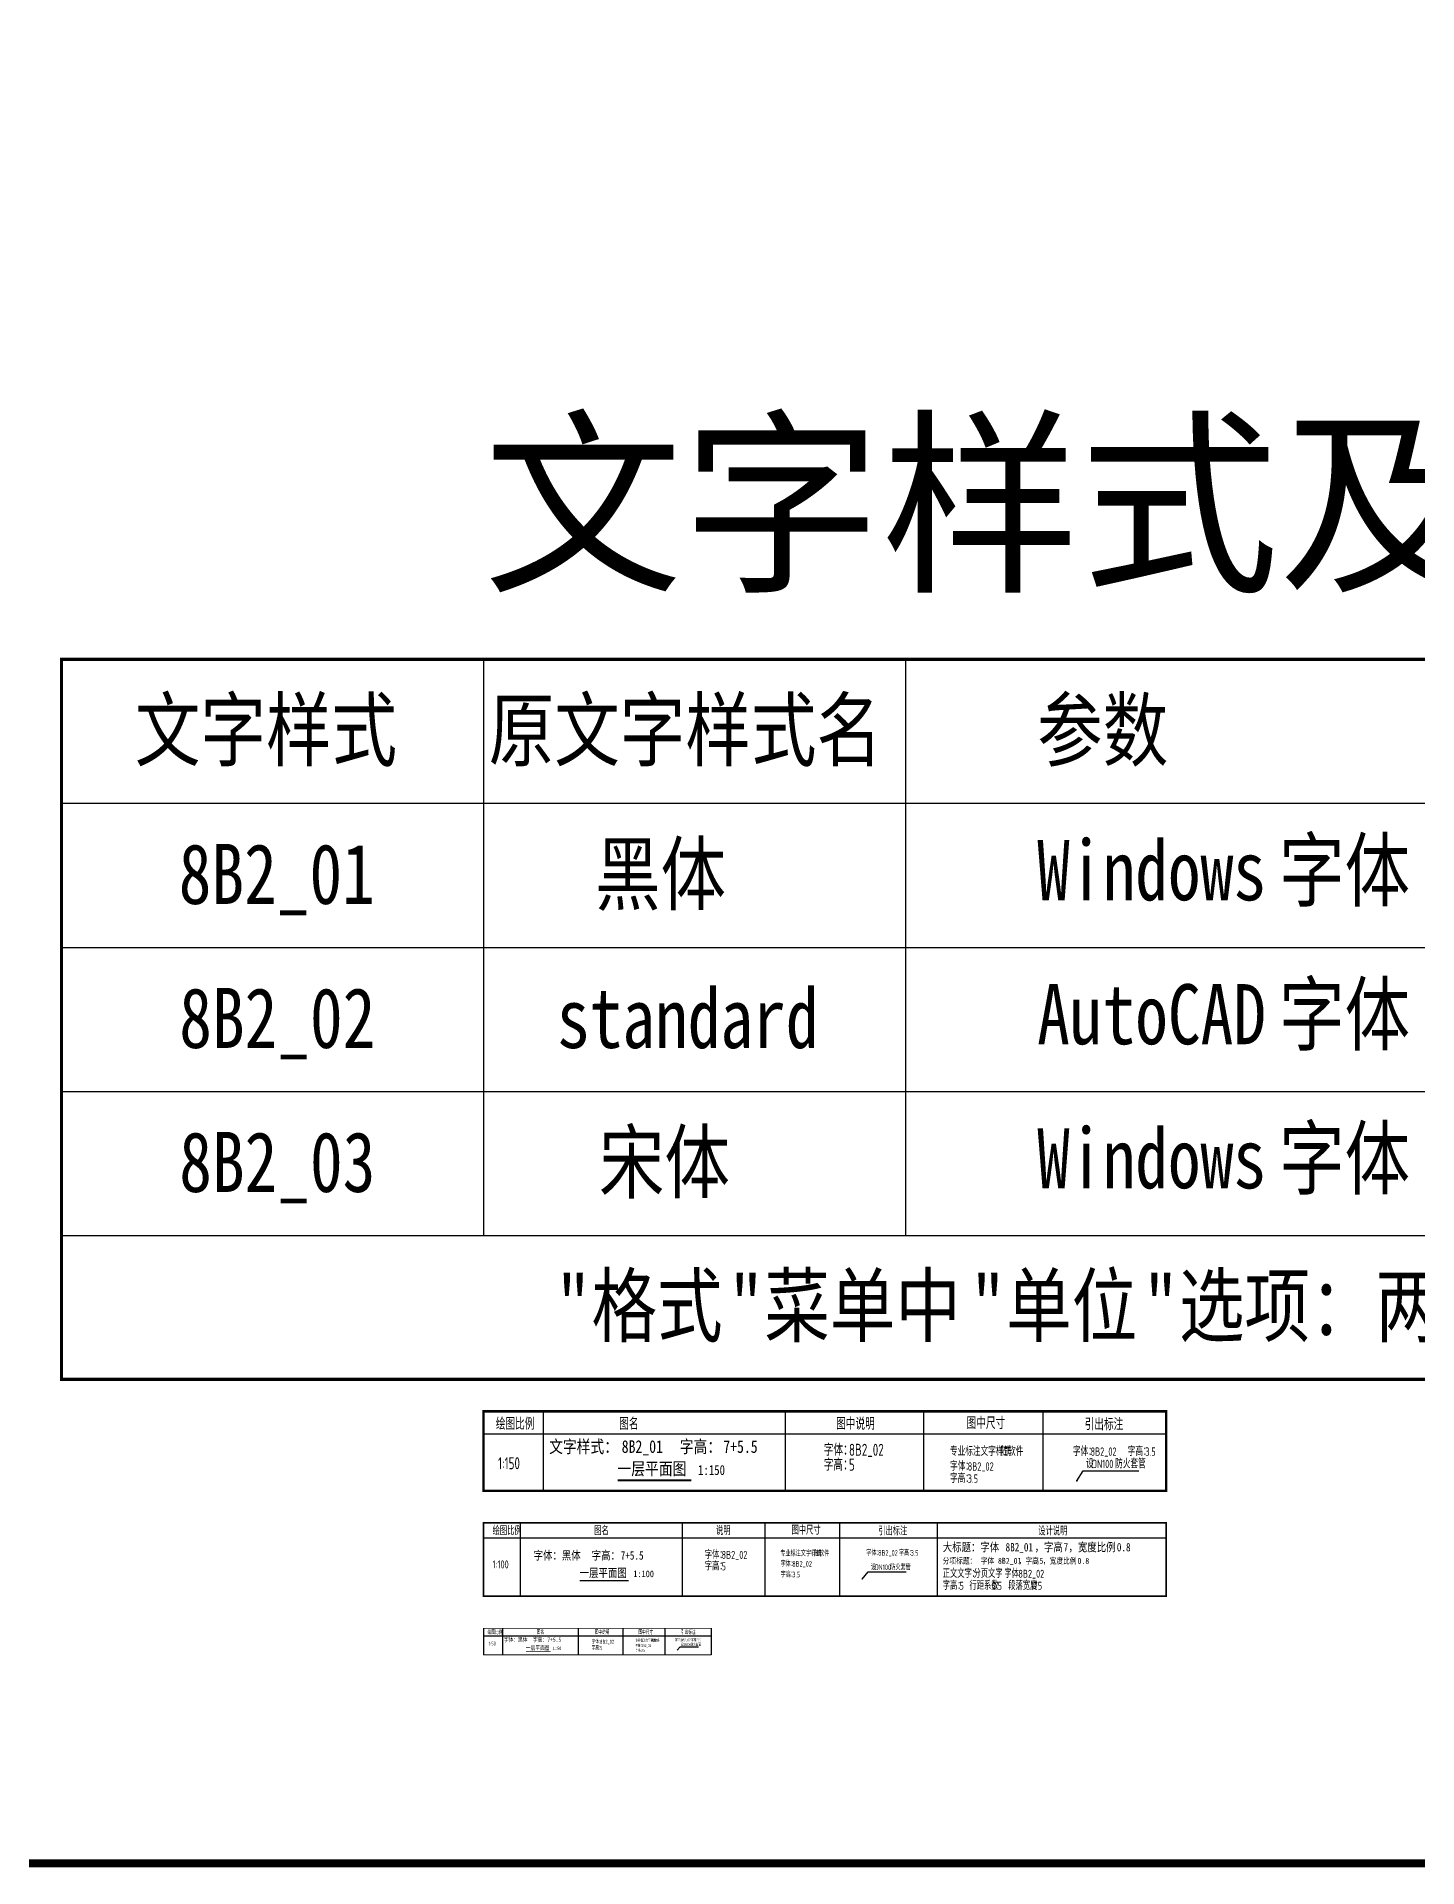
# Model space of a CAD drawing. Extents: x 6824721 to 16538177, y 2478193 to 6665639.
# Drawn here: x 7032441 to 7118773, y 2776230 to 2890647 of the extents above; entities that cross this region are included whole.
import ezdxf

# ---------------------------------------------------------------- set-up
doc = ezdxf.new("R2010")
doc.units = 0
doc.header["$LTSCALE"] = 10
for name, color, linetype in [('DIM_SYMB', 3, 'Continuous'), ('PUB_TEXT', 7, 'Continuous'), ('公共图框-144', 144, 'Continuous')]:
    doc.layers.add(name, color=color, linetype=linetype)
doc.styles.add('8B2_01', font='simhei.ttf', dxfattribs={"width": 0.8})
doc.styles.add('8B2_02', font='tssdeng.shx', dxfattribs={"width": 0.7, "bigfont": 'TSSDCHN.shx'})
doc.styles.add('8B2_03', font='', dxfattribs={"height": 3})
doc.styles.get('8B2_03').set_extended_font_data('SimSun')

msp = doc.modelspace()

# ---------------------------------------------------------------- linework, layer by layer
at = {"layer": 'DIM_SYMB'}
for points, const_width in [([(7068763.8, 2800419.8), (7073375.8, 2800419.8)], 105), ([(7066393.9, 2794145.7), (7069468.6, 2794145.7)], 70), ([(7063035.8, 2789708.1), (7064573.1, 2789708.1)], 35)]:
    msp.add_lwpolyline(points, dxfattribs=dict(at, const_width=const_width))
at = {"layer": 'PUB_TEXT'}
for p, q in [((7097482.3, 2800393.9), (7097876.6, 2801023.2)), ((7097876.6, 2801023.2), (7101354.7, 2801023.2)), ((7084059.7, 2794251.4), (7084434.6, 2794707.4)), ((7084434.6, 2794707.4), (7086805.7, 2794707.4)), ((7072498.1, 2789813), (7072675.7, 2790009.8)), ((7072675.7, 2790009.8), (7073831.6, 2790009.8))]:
    msp.add_line(p, q, dxfattribs=at)
for points, const_width in [([(7097466.3, 2800368.5, 1), (7097498.2, 2800419.3, 1)], 60), ([(7084047, 2794236, 1), (7084072.4, 2794266.8, 1)], 40), ([(7072491.4, 2789805.5, 1), (7072504.8, 2789820.4, 1)], 20)]:
    msp.add_lwpolyline(points, format="xyb", close=True, dxfattribs=dict(at, const_width=const_width))
at = {"layer": '公共图框-144'}
for p, q in [((7060388.7, 2851730.4), (7060388.7, 2815730.4)), ((7086777.2, 2851730.4), (7086777.2, 2815730.4)), ((7034000.2, 2842730.4), (7254976.5, 2842730.4)), ((7034000.2, 2833730.4), (7254976.5, 2833730.4)), ((7034000.2, 2824730.4), (7254976.5, 2824730.4)), ((7034000.2, 2815730.4), (7254976.5, 2815730.4)), ((7060388.7, 2806730.4), (7254976.5, 2806730.4))]:
    msp.add_line(p, q, dxfattribs=at)
for points, const_width in [([(6825393.7, 3009484.7), (7316400.2, 3009484.7), (7316400.2, 2776480.2), (6825393.7, 2776480.2)], 500), ([(7034000.2, 2851730.4), (7254976.5, 2851730.4), (7254976.5, 2806730.4), (7034000.2, 2806730.4)], 200), ([(7103059.7, 2804730.4), (7103059.7, 2799757.4), (7060388.7, 2799757.4), (7060388.7, 2804730.4)], 150), ([(7103059.7, 2797757.4), (7103059.7, 2793172.3), (7060388.7, 2793172.3), (7060388.7, 2797757.4)], 100), ([(7074606.8, 2791172.3), (7074606.8, 2789514.7), (7060388.7, 2789514.7), (7060388.7, 2791172.3)], 50)]:
    msp.add_lwpolyline(points, close=True, dxfattribs=dict(at, const_width=const_width))
for points in [[(7064116.5, 2804730.4), (7064116.5, 2799757.4)], [(7079246.1, 2804730.4), (7079246.1, 2799757.4)], [(7087883.4, 2804730.4), (7087883.4, 2799757.4)], [(7095359.4, 2804730.4), (7095359.4, 2799757.4)], [(7103059.7, 2804730.4), (7103059.7, 2799757.4)], [(7060388.7, 2803323.4), (7103059.7, 2803323.4)], [(7062666.7, 2797757.4), (7062666.7, 2793172.3)], [(7072802, 2797757.4), (7072802, 2793172.3)], [(7077978, 2797757.4), (7077978, 2793172.3)], [(7082635.5, 2797757.4), (7082635.5, 2793172.3)], [(7088753.1, 2797757.4), (7088753.1, 2793172.3)], [(7060388.7, 2796819.4), (7103059.7, 2796819.4)], [(7060388.7, 2791172.3), (7060388.7, 2789514.7)], [(7060388.7, 2790703.3), (7074606.8, 2790703.3)], [(7061564.7, 2791172.3), (7061564.7, 2789514.7)], [(7066300.8, 2791172.3), (7066300.8, 2789514.7)], [(7069094.6, 2791172.3), (7069094.6, 2789514.7)], [(7071710.5, 2791172.3), (7071710.5, 2789514.7)], [(7074606.8, 2791172.3), (7074606.8, 2789514.7)]]:
    msp.add_lwpolyline(points, dxfattribs=at)

# ---------------------------------------------------------------- texts
at = {"layer": 'DIM_SYMB', "color": 7, "style": '8B2_01', "width": 0.8}
for s, height, p in [('一层平面图', 788.61, (7068763.8, 2800753.8)), ('1:150', 619.62, (7073795.8, 2800753.8)), ('一层平面图', 525.74, (7066393.9, 2794368.4)), ('1:100', 413.08, (7069748.6, 2794368.4)), ('一层平面图', 262.87, (7063035.8, 2789819.5)), ('1:50', 206.54, (7064713.1, 2789819.5))]:
    msp.add_text(s, height=height, dxfattribs=at).set_placement(p)
at = {"layer": 'PUB_TEXT', "style": '8B2_03'}
msp.add_text('文字样式及其他', height=9113.92, rotation=0, dxfattribs=at).set_placement((7060388.7, 2856882.3))
at = {"layer": 'PUB_TEXT'}
for s, height, style, width, p in [('文字样式', 3755.27, '8B2_01', 0.8, (7038587.2, 2845441.3)), ('原文字样式名', 3755.27, '8B2_01', 0.8, (7060710.5, 2845441.3)), ('参数', 3755.27, '8B2_01', 0.8, (7094999.2, 2845441.3)), ('字体', 3755.27, '8B2_01', 0.8, (7110121.5, 2836673.3)), ('8B2_01', 3755.27, '8B2_01', 0.8, (7041327.7, 2836441.3)), ('黑体', 3755.27, '8B2_01', 0.8, (7067355.2, 2836441.3)), ('Windows', 3755.27, '8B2_01', 0.8, (7094999.2, 2836673.3)), ('字体', 3755.27, '8B2_01', 0.8, (7110121.5, 2827673.3)), ('8B2_02', 3755.27, '8B2_01', 0.8, (7041359.1, 2827441.3)), ('standard', 3755.27, '8B2_01', 0.8, (7064975.7, 2827441.3)), ('AutoCAD', 3755.27, '8B2_01', 0.8, (7094999.2, 2827673.3)), ('宋体', 3755.27, '8B2_01', 0.8, (7067596, 2818441.3)), ('字体', 3755.27, '8B2_01', 0.8, (7110121.5, 2818673.3)), ('8B2_03', 3755.27, '8B2_01', 0.8, (7041359.1, 2818441.3)), ('Windows', 3755.27, '8B2_01', 0.8, (7094999.2, 2818673.3)), ('格式', 3755.27, '8B2_01', 0.8, (7067136, 2809462.4)), ('菜单中', 3755.27, '8B2_01', 0.8, (7077937.7, 2809462.4)), ('单位', 3755.27, '8B2_01', 0.8, (7093060.1, 2809462.4)), ('选项：两个精度都选', 3755.27, '8B2_01', 0.8, (7103861.7, 2809462.4)), ('"', 3755.3, '8B2_01', 0.8, (7064975.7, 2809462.4)), ('"', 3755.3, '8B2_01', 0.8, (7075777.4, 2809462.4)), ('"', 3755.3, '8B2_01', 0.8, (7090899.7, 2809462.4)), ('"', 3755.3, '8B2_01', 0.8, (7101701.4, 2809462.4)), ('绘图比例', 750, '8B2_02', 0.7, (7061151.6, 2803579.4)), ('图名', 750, '8B2_02', 0.7, (7068871.3, 2803579.4)), ('图中说明', 750, '8B2_02', 0.7, (7082429.1, 2803582.4)), ('图中尺寸', 750, '8B2_02', 0.7, (7090588.2, 2803626.4)), ('引出标注', 750, '8B2_02', 0.7, (7097967, 2803549.4)), ('文字样式：', 788.61, '8B2_01', 0.8, (7064488.1, 2802135.6)), ('8B2_01', 788.61, '8B2_01', 0.8, (7069024.8, 2802135.6)), ('字高：', 788.61, '8B2_01', 0.8, (7072654.2, 2802135.6)), ('7+5.5', 788.61, '8B2_01', 0.8, (7075376.2, 2802135.6)), ('字体：', 750, '8B2_02', 0.7, (7081657.1, 2801951.9)), ('8B2_02', 750, '8B2_02', 0.7, (7083232.1, 2801951.9)), ('专业标注文字样式', 525, '8B2_02', 0.7, (7089550.2, 2801951.9)), (':', 525, '8B2_02', 0.7, (7092490.2, 2801951.9)), ('随软件', 525, '8B2_02', 0.7, (7092702.2, 2801951.9)), ('字体：', 525, '8B2_02', 0.7, (7097235.7, 2801951.9)), ('8B2_02', 525, '8B2_02', 0.7, (7098338.2, 2801951.9)), ('字高：', 525, '8B2_02', 0.7, (7100660.6, 2801951.9)), ('3.5', 525, '8B2_02', 0.7, (7101763.1, 2801951.9)), ('1:150', 750, '8B2_02', 0.7, (7061288.5, 2801112.1)), ('字高：', 750, '8B2_02', 0.7, (7081657.1, 2801023.2)), ('5', 750, '8B2_02', 0.7, (7083232.1, 2801023.2)), ('字体：', 525, '8B2_02', 0.7, (7089553.3, 2801023.2)), ('8B2_02', 525, '8B2_02', 0.7, (7090655.8, 2801023.2)), ('字高：', 525, '8B2_02', 0.7, (7089553.3, 2800265.6)), ('3.5', 525, '8B2_02', 0.7, (7090655.8, 2800265.6)), ('绘图比例', 500, '8B2_02', 0.7, (7060949.1, 2797005.1)), ('图名', 500, '8B2_02', 0.7, (7067302.5, 2797005.1)), ('说明', 500, '8B2_02', 0.7, (7074919.2, 2797007.1)), ('图中尺寸', 500, '8B2_02', 0.7, (7079641.7, 2797036.4)), ('引出标注', 500, '8B2_02', 0.7, (7085060.4, 2796985.1)), ('设计说明', 500, '8B2_02', 0.7, (7095067.9, 2796985.1)), ('大标题：字体', 525.74, '8B2_01', 0.8, (7089092.2, 2795979.6)), ('8B2_01', 525.74, '8B2_01', 0.8, (7093024, 2795979.6)), ('，字高', 525.74, '8B2_01', 0.8, (7094838.7, 2795979.6)), ('7', 525.7, '8B2_01', 0.8, (7096653.4, 2795979.6)), ('，宽度比例', 525.74, '8B2_01', 0.8, (7096955.9, 2795979.6)), ('0.8', 525.74, '8B2_01', 0.8, (7099980.3, 2795979.6)), ('1:100', 500, '8B2_02', 0.7, (7060953.1, 2794915.9)), ('字体：黑体', 525.74, '8B2_01', 0.8, (7063515.9, 2795463.6)), ('字高：', 525.74, '8B2_01', 0.8, (7067145.3, 2795463.6)), ('7+5.5', 525.74, '8B2_01', 0.8, (7068960, 2795463.6)), ('字体：', 500, '8B2_02', 0.7, (7074216.5, 2795508.7)), ('字高：', 500, '8B2_02', 0.7, (7074216.5, 2794794.4)), ('5', 500, '8B2_02', 0.7, (7075266.5, 2794794.4)), ('8B2_02', 500, '8B2_02', 0.7, (7075266.5, 2795508.7)), ('专业标注文字样式', 350, '8B2_02', 0.7, (7078943.7, 2795677.5)), ('字体：', 350, '8B2_02', 0.7, (7078951.1, 2795023.5)), ('8B2_02', 350, '8B2_02', 0.7, (7079686.1, 2795023.5)), (':', 350, '8B2_02', 0.7, (7080903.7, 2795677.5)), ('随软件', 350, '8B2_02', 0.7, (7081045, 2795677.5)), ('字体：', 350, '8B2_02', 0.7, (7084320.4, 2795709.9)), ('8B2_02', 350, '8B2_02', 0.7, (7085055.4, 2795709.9)), ('字高：', 350, '8B2_02', 0.7, (7086356.7, 2795709.9)), ('3.5', 350, '8B2_02', 0.7, (7087091.7, 2795709.9)), ('分项标题：', 375.53, '8B2_01', 0.8, (7089092.2, 2795201.8)), ('字体', 375.53, '8B2_01', 0.8, (7091468.6, 2795201.8)), ('8B2_01', 375.53, '8B2_01', 0.8, (7092548.8, 2795201.8)), ('，字高', 375.53, '8B2_01', 0.8, (7093845, 2795201.8)), ('5', 375.5, '8B2_01', 0.8, (7095141.2, 2795201.8)), ('，宽度比例', 375.53, '8B2_01', 0.8, (7095357.2, 2795201.8)), ('0.8', 375.53, '8B2_01', 0.8, (7097517.5, 2795201.8)), ('字高：', 350, '8B2_02', 0.7, (7078951.1, 2794362.2)), ('3.5', 350, '8B2_02', 0.7, (7079686.1, 2794362.2)), ('正文文字：', 500, '8B2_02', 0.7, (7089092.2, 2794330.6)), ('字高：', 500, '8B2_02', 0.7, (7089092.2, 2793580.6)), ('5', 500, '8B2_02', 0.7, (7090142.2, 2793580.6)), ('行距系数', 500, '8B2_02', 0.7, (7090764.2, 2793580.6)), ('分页文字', 500, '8B2_02', 0.7, (7091018.6, 2794330.6)), ('0.5', 500, '8B2_02', 0.7, (7092164.2, 2793580.6)), ('字体', 500, '8B2_02', 0.7, (7092947.7, 2794330.6)), ('段落宽度', 500, '8B2_02', 0.7, (7093190, 2793580.6)), ('8B2_02', 500, '8B2_02', 0.7, (7093824.1, 2794330.6)), ('175', 500, '8B2_02', 0.7, (7094590, 2793580.6)), ('绘图比例', 250, '8B2_02', 0.7, (7060640.5, 2790795.1)), ('字体：黑体', 262.87, '8B2_01', 0.8, (7061659.8, 2790333.7)), ('字高：', 262.87, '8B2_01', 0.8, (7063474.5, 2790333.7)), ('图名', 250, '8B2_02', 0.7, (7063715.5, 2790795.1)), ('图中说明', 250, '8B2_02', 0.7, (7067339.9, 2790795.1)), ('图中尺寸', 250, '8B2_02', 0.7, (7070073.6, 2790795.1)), ('引出标注', 250, '8B2_02', 0.7, (7072733, 2790795.1)), ('1:50', 250, '8B2_02', 0.7, (7060700.4, 2790091)), ('7+5.5', 262.87, '8B2_01', 0.8, (7064381.8, 2790333.7)), ('字体：', 250, '8B2_02', 0.7, (7067144.8, 2790203.9)), ('字高：', 250, '8B2_02', 0.7, (7067144.8, 2789817.6)), ('5', 250, '8B2_02', 0.7, (7067669.8, 2789817.6)), ('8B2_02', 250, '8B2_02', 0.7, (7067669.8, 2790203.9)), ('专业标注文字样式', 175, '8B2_02', 0.7, (7069878.5, 2790318.4)), ('字体：', 175, '8B2_02', 0.7, (7069878.5, 2790000.4)), ('字高：', 175, '8B2_02', 0.7, (7069878.5, 2789712.3)), ('3.5', 175, '8B2_02', 0.7, (7070246, 2789712.3)), ('8B2_02', 175, '8B2_02', 0.7, (7070246, 2790000.4)), (':', 175, '8B2_02', 0.7, (7070858.5, 2790318.4)), ('随软件', 175, '8B2_02', 0.7, (7070929.2, 2790318.4)), ('字体：', 175, '8B2_02', 0.7, (7072348.4, 2790347.3)), ('8B2_02', 175, '8B2_02', 0.7, (7072715.9, 2790347.3)), ('字高：', 175, '8B2_02', 0.7, (7073366.5, 2790347.3)), ('3.5', 175, '8B2_02', 0.7, (7073734, 2790347.3))]:
    msp.add_text(s, height=height, rotation=0, dxfattribs=dict(at, style=style, width=width)).set_placement(p)
at = {"layer": 'PUB_TEXT', "color": 7, "style": '8B2_02', "width": 0.7}
for s, height, p in [('设', 525, (7098051.8, 2801180.7)), ('DN100', 525, (7098419.3, 2801180.7)), ('防火套管', 525, (7099875.2, 2801180.7)), ('设', 350, (7084603.8, 2794812.4)), ('DN100', 350, (7084848.8, 2794812.4)), ('防火套管', 350, (7085819.4, 2794812.4)), ('设', 175, (7072730.7, 2790062.3)), ('DN100', 175, (7072853.2, 2790062.3)), ('防火套管', 175, (7073338.4, 2790062.3))]:
    msp.add_text(s, height=height, dxfattribs=at).set_placement(p)

doc.saveas('drawing.dxf')
